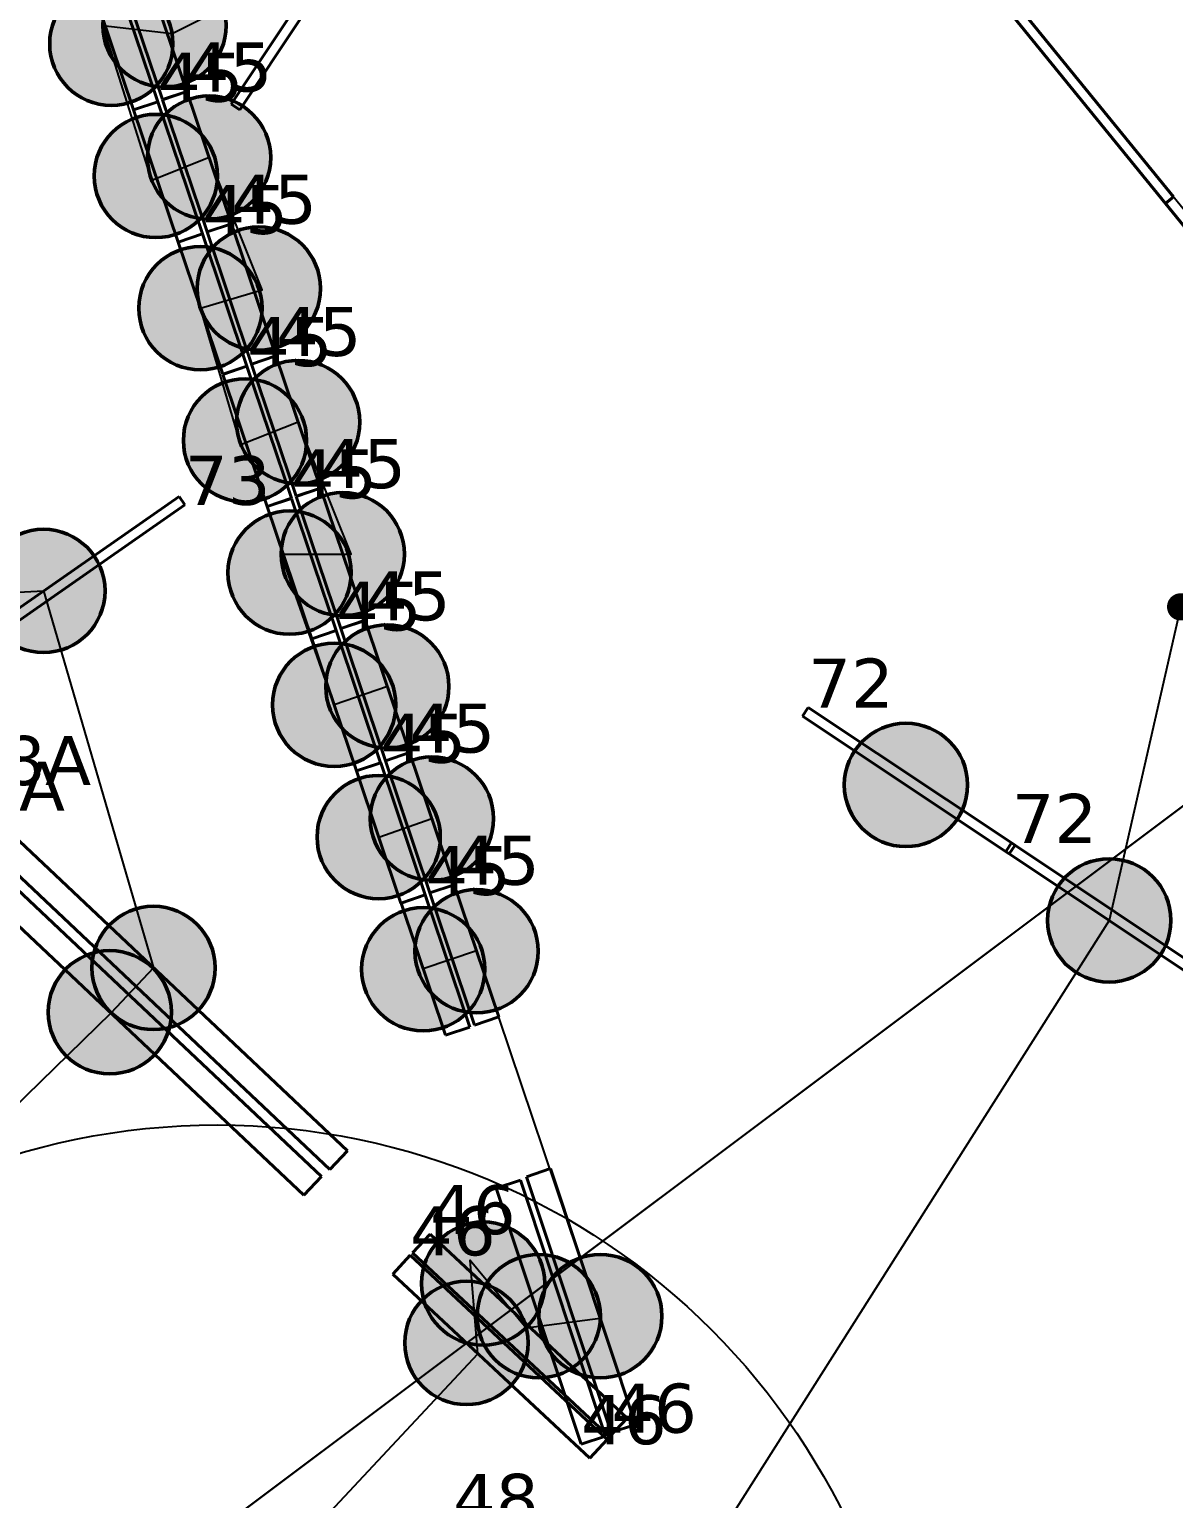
# Model space of a CAD drawing. Header units: millimetres. Extents: x -243740 to 150609, y -473655 to -165121.
# Drawn here: x 37290 to 41492, y -352159 to -346765 of the extents above; entities that cross this region are included whole.
import ezdxf
from ezdxf import colors
from ezdxf.entities.mleader import LeaderData, LeaderLine
from ezdxf.math import Vec2, Vec3

# ---------------------------------------------------------------- set-up
doc = ezdxf.new("R2010")
doc.units = ezdxf.units.MM
for name, color, linetype in [('_Гр.ЩД-1C.10.4.I7.8', 6, 'Continuous'), ('_Гр.ЩД-1C.10.4.I8.1', 6, 'Continuous'), ('_Гр.ЩД-1C.10.4.I8.2', 6, 'Continuous')]:
    doc.layers.add(name, color=color, linetype=linetype)
for name, color, linetype, lineweight in [('_освещение_dali', 3, 'Continuous', 50), ('DLX_FL1_LUM 122', 1, 'Continuous', 40), ('DLX_LUM 14', 5, 'Continuous', 40), ('DLX_LUM 3', 5, 'Continuous', 40), ('DLX_LUM 5', 5, 'Continuous', 40), ('DLX_LUM 6', 5, 'Continuous', 40), ('DLX_LUM 9', 5, 'Continuous', 40)]:
    doc.layers.add(name, color=color, linetype=linetype, lineweight=lineweight)
doc.styles.add('ISOCPEUR', font='isocpeur.ttf')
doc.styles.add('TableTextStyle', font='')
doc.styles.get('TableTextStyle').set_extended_font_data('VERDANA.TTF')
doc.linetypes.add('Truba', pattern='A,3e-05,[4,MSH_7,S=1,R=0,X=0,Y=0],-3.022072', length=3.022102)

# ---------------------------------------------------------------- blocks, each defined once
blk = doc.blocks.new('A$Caabd1818')
at = {"layer": 'DLX_FL1_LUM 122'}
for points in [[(33064.2, 47982.8, 0), (34488.8, 46639.5, 0)], [(34488.8, 46639.5, 0), (33064.2, 47982.8, 0)], [(34488.8, 46639.5, 0), (33064.2, 47982.8, 0)], [(33064.2, 47982.8, 0), (34488.8, 46639.5, 0)], [(34424.3, 46571.1, 0), (32999.8, 47914.4, 0)], [(32999.8, 47914.4, 0), (34424.3, 46571.1, 0)], [(32999.8, 47914.4, 0), (34424.3, 46571.1, 0)], [(34424.3, 46571.1, 0), (32999.8, 47914.4, 0)], [(32968.2, 47888.6, 0), (34392.8, 46545.3, 0)], [(34392.8, 46545.3, 0), (32968.2, 47888.6, 0)], [(34392.8, 46545.3, 0), (32968.2, 47888.6, 0)], [(32968.2, 47888.6, 0), (34392.8, 46545.3, 0)], [(34328.3, 46476.9, 0), (32903.7, 47820.2, 0)], [(32903.7, 47820.2, 0), (34328.3, 46476.9, 0)], [(32903.7, 47820.2, 0), (34328.3, 46476.9, 0)], [(34328.3, 46476.9, 0), (32903.7, 47820.2, 0)], [(34488.8, 46639.5, 0), (34424.3, 46571.1, 0)], [(34424.3, 46571.1, 0), (34488.8, 46639.5, 0)], [(34424.3, 46571.1, 0), (34488.8, 46639.5, 0)], [(34488.8, 46639.5, 0), (34424.3, 46571.1, 0)], [(34488.8, 46639.5, 0), (34488.8, 46639.5, 0)], [(34488.8, 46639.5, 0), (34488.8, 46639.5, 0)], [(34392.8, 46545.3, 0), (34328.3, 46476.9, 0)], [(34328.3, 46476.9, 0), (34392.8, 46545.3, 0)], [(34328.3, 46476.9, 0), (34392.8, 46545.3, 0)], [(34392.8, 46545.3, 0), (34328.3, 46476.9, 0)], [(34392.8, 46545.3, 0), (34392.8, 46545.3, 0)], [(34392.8, 46545.3, 0), (34392.8, 46545.3, 0)], [(34424.3, 46571.1, 0), (34424.3, 46571.1, 0)], [(34424.3, 46571.1, 0), (34424.3, 46571.1, 0)], [(34328.3, 46476.9, 0), (34328.3, 46476.9, 0)], [(34328.3, 46476.9, 0), (34328.3, 46476.9, 0)]]:
    blk.add_polyline3d(points, dxfattribs=at)
at = {"layer": 'DLX_LUM 14'}
for points in [[(35998.1, 52013.1, 0), (37522.3, 50141.1, 0)], [(37522.3, 50141.1, 0), (35998.1, 52013.1, 0)], [(37522.3, 50141.1, 0), (35998.1, 52013.1, 0)], [(35998.1, 52013.1, 0), (37522.3, 50141.1, 0)], [(37492.8, 50117.1, 0), (35968.6, 51989.1, 0)], [(35968.6, 51989.1, 0), (37492.8, 50117.1, 0)], [(35968.6, 51989.1, 0), (37492.8, 50117.1, 0)], [(37492.8, 50117.1, 0), (35968.6, 51989.1, 0)], [(37522.3, 50141.1, 0), (37492.8, 50117.1, 0)], [(37492.8, 50117.1, 0), (37522.3, 50141.1, 0)], [(37492.8, 50117.1, 0), (37522.3, 50141.1, 0)], [(37522.3, 50141.1, 0), (37492.8, 50117.1, 0)], [(37492.8, 50117.1, 0), (37492.8, 50117.1, 0)], [(37492.8, 50117.1, 0), (37492.8, 50117.1, 0)], [(37522.3, 50141.1, 0), (37522.3, 50141.1, 0)], [(37522.3, 50141.1, 0), (37522.3, 50141.1, 0)]]:
    blk.add_polyline3d(points, dxfattribs=at)
at = {"layer": 'DLX_LUM 3'}
for points in [[(35145.5, 46544.9, 0), (35234.7, 46574.5, 0)], [(35234.7, 46574.5, 0), (35145.5, 46544.9, 0)], [(35234.7, 46574.5, 0), (35145.5, 46544.9, 0)], [(35145.5, 46544.9, 0), (35234.7, 46574.5, 0)], [(35457.4, 45605.3, 0), (35145.5, 46544.9, 0)], [(35145.5, 46544.9, 0), (35145.5, 46544.9, 0)], [(35145.5, 46544.9, 0), (35457.4, 45605.3, 0)], [(35145.5, 46544.9, 0), (35145.5, 46544.9, 0)], [(35145.5, 46544.9, 0), (35457.4, 45605.3, 0)], [(35457.4, 45605.3, 0), (35145.5, 46544.9, 0)], [(35234.7, 46574.5, 0), (35546.6, 45634.9, 0)], [(35546.6, 45634.9, 0), (35234.7, 46574.5, 0)], [(35234.7, 46574.5, 0), (35234.7, 46574.5, 0)], [(35234.7, 46574.5, 0), (35234.7, 46574.5, 0)], [(35546.6, 45634.9, 0), (35234.7, 46574.5, 0)], [(35234.7, 46574.5, 0), (35546.6, 45634.9, 0)], [(35034.9, 46502.5, 0), (35124.1, 46532.2, 0)], [(35124.1, 46532.2, 0), (35034.9, 46502.5, 0)], [(35124.1, 46532.2, 0), (35034.9, 46502.5, 0)], [(35034.9, 46502.5, 0), (35124.1, 46532.2, 0)], [(35346.8, 45563, 0), (35034.9, 46502.5, 0)], [(35034.9, 46502.5, 0), (35034.9, 46502.5, 0)], [(35034.9, 46502.5, 0), (35346.8, 45563, 0)], [(35034.9, 46502.5, 0), (35034.9, 46502.5, 0)], [(35034.9, 46502.5, 0), (35346.8, 45563, 0)], [(35346.8, 45563, 0), (35034.9, 46502.5, 0)], [(35124.1, 46532.2, 0), (35436.1, 45592.6, 0)], [(35436.1, 45592.6, 0), (35124.1, 46532.2, 0)], [(35124.1, 46532.2, 0), (35124.1, 46532.2, 0)], [(35124.1, 46532.2, 0), (35124.1, 46532.2, 0)], [(35436.1, 45592.6, 0), (35124.1, 46532.2, 0)], [(35124.1, 46532.2, 0), (35436.1, 45592.6, 0)], [(34727.9, 46265.5, 0), (34792.1, 46334.1, 0)], [(34792.1, 46334.1, 0), (34727.9, 46265.5, 0)], [(34792.1, 46334.1, 0), (34727.9, 46265.5, 0)], [(34727.9, 46265.5, 0), (34792.1, 46334.1, 0)], [(34792.1, 46334.1, 0), (34792.1, 46334.1, 0)], [(34792.1, 46334.1, 0), (35515.5, 45658.2, 0)], [(35515.5, 45658.2, 0), (34792.1, 46334.1, 0)], [(34792.1, 46334.1, 0), (34792.1, 46334.1, 0)], [(35515.5, 45658.2, 0), (34792.1, 46334.1, 0)], [(34792.1, 46334.1, 0), (35515.5, 45658.2, 0)], [(34654.6, 46187.6, 0), (34718.8, 46256.3, 0)], [(34718.8, 46256.3, 0), (34654.6, 46187.6, 0)], [(34718.8, 46256.3, 0), (34654.6, 46187.6, 0)], [(34654.6, 46187.6, 0), (34718.8, 46256.3, 0)], [(34718.8, 46256.3, 0), (34718.8, 46256.3, 0)], [(34718.8, 46256.3, 0), (35442.2, 45580.3, 0)], [(35442.2, 45580.3, 0), (34718.8, 46256.3, 0)], [(34718.8, 46256.3, 0), (34718.8, 46256.3, 0)], [(35442.2, 45580.3, 0), (34718.8, 46256.3, 0)], [(34718.8, 46256.3, 0), (35442.2, 45580.3, 0)], [(35451.3, 45589.5, 0), (34727.9, 46265.5, 0)], [(34727.9, 46265.5, 0), (34727.9, 46265.5, 0)], [(34727.9, 46265.5, 0), (35451.3, 45589.5, 0)], [(34727.9, 46265.5, 0), (34727.9, 46265.5, 0)], [(34727.9, 46265.5, 0), (35451.3, 45589.5, 0)], [(35451.3, 45589.5, 0), (34727.9, 46265.5, 0)], [(35378, 45511.6, 0), (34654.6, 46187.6, 0)], [(34654.6, 46187.6, 0), (34654.6, 46187.6, 0)], [(34654.6, 46187.6, 0), (35378, 45511.6, 0)], [(34654.6, 46187.6, 0), (34654.6, 46187.6, 0)], [(34654.6, 46187.6, 0), (35378, 45511.6, 0)], [(35378, 45511.6, 0), (34654.6, 46187.6, 0)], [(35515.5, 45658.2, 0), (35451.3, 45589.5, 0)], [(35451.3, 45589.5, 0), (35515.5, 45658.2, 0)], [(35451.3, 45589.5, 0), (35515.5, 45658.2, 0)], [(35515.5, 45658.2, 0), (35451.3, 45589.5, 0)], [(35546.6, 45634.9, 0), (35457.4, 45605.3, 0)], [(35457.4, 45605.3, 0), (35546.6, 45634.9, 0)], [(35457.4, 45605.3, 0), (35546.6, 45634.9, 0)], [(35546.6, 45634.9, 0), (35457.4, 45605.3, 0)], [(35515.5, 45658.2, 0), (35515.5, 45658.2, 0)], [(35515.5, 45658.2, 0), (35515.5, 45658.2, 0)], [(35546.6, 45634.9, 0), (35546.6, 45634.9, 0)], [(35546.6, 45634.9, 0), (35546.6, 45634.9, 0)], [(35436.1, 45592.6, 0), (35346.8, 45563, 0)], [(35346.8, 45563, 0), (35436.1, 45592.6, 0)], [(35346.8, 45563, 0), (35436.1, 45592.6, 0)], [(35436.1, 45592.6, 0), (35346.8, 45563, 0)], [(35442.2, 45580.3, 0), (35378, 45511.6, 0)], [(35378, 45511.6, 0), (35442.2, 45580.3, 0)], [(35378, 45511.6, 0), (35442.2, 45580.3, 0)], [(35442.2, 45580.3, 0), (35378, 45511.6, 0)], [(35436.1, 45592.6, 0), (35436.1, 45592.6, 0)], [(35436.1, 45592.6, 0), (35436.1, 45592.6, 0)], [(35442.2, 45580.3, 0), (35442.2, 45580.3, 0)], [(35442.2, 45580.3, 0), (35442.2, 45580.3, 0)], [(35451.3, 45589.5, 0), (35451.3, 45589.5, 0)], [(35451.3, 45589.5, 0), (35451.3, 45589.5, 0)], [(35457.4, 45605.3, 0), (35457.4, 45605.3, 0)], [(35457.4, 45605.3, 0), (35457.4, 45605.3, 0)], [(35346.8, 45563, 0), (35346.8, 45563, 0)], [(35346.8, 45563, 0), (35346.8, 45563, 0)], [(35378, 45511.6, 0), (35378, 45511.6, 0)], [(35378, 45511.6, 0), (35378, 45511.6, 0)]]:
    blk.add_polyline3d(points, dxfattribs=at)
at = {"layer": 'DLX_LUM 5'}
for points in [[(33628.6, 50976.1, 0), (33792.2, 50490.9, 0)], [(33792.2, 50490.9, 0), (33628.6, 50976.1, 0)], [(33792.2, 50490.9, 0), (33628.6, 50976.1, 0)], [(33628.6, 50976.1, 0), (33792.2, 50490.9, 0)], [(33809.5, 50498.4, 0), (33645.8, 50983.6, 0)], [(33645.8, 50983.6, 0), (33809.5, 50498.4, 0)], [(33645.8, 50983.6, 0), (33809.5, 50498.4, 0)], [(33809.5, 50498.4, 0), (33645.8, 50983.6, 0)], [(33734.9, 51013.6, 0), (33898.5, 50528.4, 0)], [(33898.5, 50528.4, 0), (33734.9, 51013.6, 0)], [(33898.5, 50528.4, 0), (33734.9, 51013.6, 0)], [(33734.9, 51013.6, 0), (33898.5, 50528.4, 0)], [(33703.2, 50460.9, 0), (33539.6, 50946.1, 0)], [(33539.6, 50946.1, 0), (33703.2, 50460.9, 0)], [(33539.6, 50946.1, 0), (33703.2, 50460.9, 0)], [(33703.2, 50460.9, 0), (33539.6, 50946.1, 0)], [(33792.2, 50490.9, 0), (33703.2, 50460.9, 0)], [(33703.2, 50460.9, 0), (33792.2, 50490.9, 0)], [(33703.2, 50460.9, 0), (33792.2, 50490.9, 0)], [(33792.2, 50490.9, 0), (33703.2, 50460.9, 0)], [(33703.2, 50460.8, 0), (33792.3, 50490.8, 0)], [(33792.3, 50490.8, 0), (33703.2, 50460.8, 0)], [(33792.3, 50490.8, 0), (33703.2, 50460.8, 0)], [(33703.2, 50460.8, 0), (33792.3, 50490.8, 0)], [(33792.2, 50490.9, 0), (33792.2, 50490.9, 0)], [(33792.2, 50490.9, 0), (33792.2, 50490.9, 0)], [(33792.3, 50490.8, 0), (33792.3, 50490.8, 0)], [(33792.3, 50490.8, 0), (33955.9, 50005.6, 0)], [(33955.9, 50005.6, 0), (33792.3, 50490.8, 0)], [(33792.3, 50490.8, 0), (33792.3, 50490.8, 0)], [(33955.9, 50005.6, 0), (33792.3, 50490.8, 0)], [(33792.3, 50490.8, 0), (33955.9, 50005.6, 0)], [(33898.5, 50528.4, 0), (33809.5, 50498.4, 0)], [(33809.5, 50498.4, 0), (33898.5, 50528.4, 0)], [(33809.5, 50498.4, 0), (33898.5, 50528.4, 0)], [(33898.5, 50528.4, 0), (33809.5, 50498.4, 0)], [(33809.5, 50498.2, 0), (33898.6, 50528.3, 0)], [(33898.6, 50528.3, 0), (33809.5, 50498.2, 0)], [(33898.6, 50528.3, 0), (33809.5, 50498.2, 0)], [(33809.5, 50498.2, 0), (33898.6, 50528.3, 0)], [(33809.5, 50498.4, 0), (33809.5, 50498.4, 0)], [(33809.5, 50498.4, 0), (33809.5, 50498.4, 0)], [(33973.1, 50013.1, 0), (33809.5, 50498.2, 0)], [(33809.5, 50498.2, 0), (33809.5, 50498.2, 0)], [(33809.5, 50498.2, 0), (33973.1, 50013.1, 0)], [(33809.5, 50498.2, 0), (33809.5, 50498.2, 0)], [(33809.5, 50498.2, 0), (33973.1, 50013.1, 0)], [(33973.1, 50013.1, 0), (33809.5, 50498.2, 0)], [(33898.5, 50528.4, 0), (33898.5, 50528.4, 0)], [(33898.5, 50528.4, 0), (33898.5, 50528.4, 0)], [(33898.6, 50528.3, 0), (33898.6, 50528.3, 0)], [(33898.6, 50528.3, 0), (34062.2, 50043.1, 0)], [(34062.2, 50043.1, 0), (33898.6, 50528.3, 0)], [(33898.6, 50528.3, 0), (33898.6, 50528.3, 0)], [(34062.2, 50043.1, 0), (33898.6, 50528.3, 0)], [(33898.6, 50528.3, 0), (34062.2, 50043.1, 0)], [(33703.2, 50460.9, 0), (33703.2, 50460.9, 0)], [(33703.2, 50460.9, 0), (33703.2, 50460.9, 0)], [(33866.8, 49975.6, 0), (33703.2, 50460.8, 0)], [(33703.2, 50460.8, 0), (33703.2, 50460.8, 0)], [(33703.2, 50460.8, 0), (33866.8, 49975.6, 0)], [(33703.2, 50460.8, 0), (33703.2, 50460.8, 0)], [(33703.2, 50460.8, 0), (33866.8, 49975.6, 0)], [(33866.8, 49975.6, 0), (33703.2, 50460.8, 0)], [(33955.9, 50005.6, 0), (33866.8, 49975.6, 0)], [(33866.8, 49975.6, 0), (33955.9, 50005.6, 0)], [(33866.8, 49975.6, 0), (33955.9, 50005.6, 0)], [(33955.9, 50005.6, 0), (33866.8, 49975.6, 0)], [(33866.9, 49975.4, 0), (33956, 50005.5, 0)], [(33956, 50005.5, 0), (33866.9, 49975.4, 0)], [(33956, 50005.5, 0), (33866.9, 49975.4, 0)], [(33866.9, 49975.4, 0), (33956, 50005.5, 0)], [(33955.9, 50005.6, 0), (33955.9, 50005.6, 0)], [(33955.9, 50005.6, 0), (33955.9, 50005.6, 0)], [(33956, 50005.5, 0), (33956, 50005.5, 0)], [(33956, 50005.5, 0), (34119.6, 49520.3, 0)], [(34119.6, 49520.3, 0), (33956, 50005.5, 0)], [(33956, 50005.5, 0), (33956, 50005.5, 0)], [(34119.6, 49520.3, 0), (33956, 50005.5, 0)], [(33956, 50005.5, 0), (34119.6, 49520.3, 0)], [(34062.2, 50043.1, 0), (33973.1, 50013.1, 0)], [(33973.1, 50013.1, 0), (34062.2, 50043.1, 0)], [(33973.1, 50013.1, 0), (34062.2, 50043.1, 0)], [(34062.2, 50043.1, 0), (33973.1, 50013.1, 0)], [(33973.1, 50013.1, 0), (33973.1, 50013.1, 0)], [(33973.1, 50013.1, 0), (33973.1, 50013.1, 0)], [(33973.2, 50012.9, 0), (34062.3, 50043, 0)], [(34062.3, 50043, 0), (33973.2, 50012.9, 0)], [(34062.3, 50043, 0), (33973.2, 50012.9, 0)], [(33973.2, 50012.9, 0), (34062.3, 50043, 0)], [(34136.8, 49527.8, 0), (33973.2, 50012.9, 0)], [(33973.2, 50012.9, 0), (33973.2, 50012.9, 0)], [(33973.2, 50012.9, 0), (34136.8, 49527.8, 0)], [(33973.2, 50012.9, 0), (33973.2, 50012.9, 0)], [(33973.2, 50012.9, 0), (34136.8, 49527.8, 0)], [(34136.8, 49527.8, 0), (33973.2, 50012.9, 0)], [(34062.2, 50043.1, 0), (34062.2, 50043.1, 0)], [(34062.2, 50043.1, 0), (34062.2, 50043.1, 0)], [(34062.3, 50043, 0), (34062.3, 50043, 0)], [(34062.3, 50043, 0), (34225.9, 49557.8, 0)], [(34225.9, 49557.8, 0), (34062.3, 50043, 0)], [(34062.3, 50043, 0), (34062.3, 50043, 0)], [(34225.9, 49557.8, 0), (34062.3, 50043, 0)], [(34062.3, 50043, 0), (34225.9, 49557.8, 0)], [(33866.8, 49975.6, 0), (33866.8, 49975.6, 0)], [(33866.8, 49975.6, 0), (33866.8, 49975.6, 0)], [(34030.5, 49490.3, 0), (33866.9, 49975.4, 0)], [(33866.9, 49975.4, 0), (33866.9, 49975.4, 0)], [(33866.9, 49975.4, 0), (34030.5, 49490.3, 0)], [(33866.9, 49975.4, 0), (33866.9, 49975.4, 0)], [(33866.9, 49975.4, 0), (34030.5, 49490.3, 0)], [(34030.5, 49490.3, 0), (33866.9, 49975.4, 0)], [(34119.6, 49520.3, 0), (34030.5, 49490.3, 0)], [(34030.5, 49490.3, 0), (34119.6, 49520.3, 0)], [(34030.5, 49490.3, 0), (34119.6, 49520.3, 0)], [(34119.6, 49520.3, 0), (34030.5, 49490.3, 0)], [(34030.6, 49490.1, 0), (34119.6, 49520.2, 0)], [(34119.6, 49520.2, 0), (34030.6, 49490.1, 0)], [(34119.6, 49520.2, 0), (34030.6, 49490.1, 0)], [(34030.6, 49490.1, 0), (34119.6, 49520.2, 0)], [(34119.6, 49520.3, 0), (34119.6, 49520.3, 0)], [(34119.6, 49520.3, 0), (34119.6, 49520.3, 0)], [(34119.6, 49520.2, 0), (34119.6, 49520.2, 0)], [(34119.6, 49520.2, 0), (34283.2, 49035, 0)], [(34283.2, 49035, 0), (34119.6, 49520.2, 0)], [(34119.6, 49520.2, 0), (34119.6, 49520.2, 0)], [(34283.2, 49035, 0), (34119.6, 49520.2, 0)], [(34119.6, 49520.2, 0), (34283.2, 49035, 0)], [(34225.9, 49557.8, 0), (34136.8, 49527.8, 0)], [(34136.8, 49527.8, 0), (34225.9, 49557.8, 0)], [(34136.8, 49527.8, 0), (34225.9, 49557.8, 0)], [(34225.9, 49557.8, 0), (34136.8, 49527.8, 0)], [(34136.8, 49527.6, 0), (34225.9, 49557.7, 0)], [(34225.9, 49557.7, 0), (34136.8, 49527.6, 0)], [(34225.9, 49557.7, 0), (34136.8, 49527.6, 0)], [(34136.8, 49527.6, 0), (34225.9, 49557.7, 0)], [(34136.8, 49527.8, 0), (34136.8, 49527.8, 0)], [(34136.8, 49527.8, 0), (34136.8, 49527.8, 0)], [(34300.4, 49042.5, 0), (34136.8, 49527.6, 0)], [(34136.8, 49527.6, 0), (34136.8, 49527.6, 0)], [(34136.8, 49527.6, 0), (34300.4, 49042.5, 0)], [(34136.8, 49527.6, 0), (34136.8, 49527.6, 0)], [(34136.8, 49527.6, 0), (34300.4, 49042.5, 0)], [(34300.4, 49042.5, 0), (34136.8, 49527.6, 0)], [(34225.9, 49557.8, 0), (34225.9, 49557.8, 0)], [(34225.9, 49557.8, 0), (34225.9, 49557.8, 0)], [(34225.9, 49557.7, 0), (34225.9, 49557.7, 0)], [(34225.9, 49557.7, 0), (34389.5, 49072.5, 0)], [(34389.5, 49072.5, 0), (34225.9, 49557.7, 0)], [(34225.9, 49557.7, 0), (34225.9, 49557.7, 0)], [(34389.5, 49072.5, 0), (34225.9, 49557.7, 0)], [(34225.9, 49557.7, 0), (34389.5, 49072.5, 0)], [(34030.5, 49490.3, 0), (34030.5, 49490.3, 0)], [(34030.5, 49490.3, 0), (34030.5, 49490.3, 0)], [(34194.2, 49005, 0), (34030.6, 49490.1, 0)], [(34030.6, 49490.1, 0), (34030.6, 49490.1, 0)], [(34030.6, 49490.1, 0), (34194.2, 49005, 0)], [(34030.6, 49490.1, 0), (34030.6, 49490.1, 0)], [(34030.6, 49490.1, 0), (34194.2, 49005, 0)], [(34194.2, 49005, 0), (34030.6, 49490.1, 0)], [(34283.2, 49035, 0), (34194.2, 49005, 0)], [(34194.2, 49005, 0), (34283.2, 49035, 0)], [(34194.2, 49005, 0), (34283.2, 49035, 0)], [(34283.2, 49035, 0), (34194.2, 49005, 0)], [(34194.2, 49004.8, 0), (34283.3, 49034.9, 0)], [(34283.3, 49034.9, 0), (34194.2, 49004.8, 0)], [(34283.3, 49034.9, 0), (34194.2, 49004.8, 0)], [(34194.2, 49004.8, 0), (34283.3, 49034.9, 0)], [(34283.2, 49035, 0), (34283.2, 49035, 0)], [(34283.2, 49035, 0), (34283.2, 49035, 0)], [(34283.3, 49034.9, 0), (34283.3, 49034.9, 0)], [(34283.3, 49034.9, 0), (34446.9, 48549.7, 0)], [(34446.9, 48549.7, 0), (34283.3, 49034.9, 0)], [(34283.3, 49034.9, 0), (34283.3, 49034.9, 0)], [(34446.9, 48549.7, 0), (34283.3, 49034.9, 0)], [(34283.3, 49034.9, 0), (34446.9, 48549.7, 0)], [(34389.5, 49072.5, 0), (34300.4, 49042.5, 0)], [(34300.4, 49042.5, 0), (34389.5, 49072.5, 0)], [(34300.4, 49042.5, 0), (34389.5, 49072.5, 0)], [(34389.5, 49072.5, 0), (34300.4, 49042.5, 0)], [(34300.4, 49042.5, 0), (34300.4, 49042.5, 0)], [(34300.4, 49042.5, 0), (34300.4, 49042.5, 0)], [(34300.5, 49042.3, 0), (34389.6, 49072.4, 0)], [(34389.6, 49072.4, 0), (34300.5, 49042.3, 0)], [(34389.6, 49072.4, 0), (34300.5, 49042.3, 0)], [(34300.5, 49042.3, 0), (34389.6, 49072.4, 0)], [(34464.1, 48557.2, 0), (34300.5, 49042.3, 0)], [(34300.5, 49042.3, 0), (34300.5, 49042.3, 0)], [(34300.5, 49042.3, 0), (34464.1, 48557.2, 0)], [(34300.5, 49042.3, 0), (34300.5, 49042.3, 0)], [(34300.5, 49042.3, 0), (34464.1, 48557.2, 0)], [(34464.1, 48557.2, 0), (34300.5, 49042.3, 0)], [(34389.5, 49072.5, 0), (34389.5, 49072.5, 0)], [(34389.5, 49072.5, 0), (34389.5, 49072.5, 0)], [(34389.6, 49072.4, 0), (34389.6, 49072.4, 0)], [(34389.6, 49072.4, 0), (34553.2, 48587.2, 0)], [(34553.2, 48587.2, 0), (34389.6, 49072.4, 0)], [(34389.6, 49072.4, 0), (34389.6, 49072.4, 0)], [(34553.2, 48587.2, 0), (34389.6, 49072.4, 0)], [(34389.6, 49072.4, 0), (34553.2, 48587.2, 0)], [(34194.2, 49005, 0), (34194.2, 49005, 0)], [(34194.2, 49005, 0), (34194.2, 49005, 0)], [(34357.8, 48519.7, 0), (34194.2, 49004.8, 0)], [(34194.2, 49004.8, 0), (34194.2, 49004.8, 0)], [(34194.2, 49004.8, 0), (34357.8, 48519.7, 0)], [(34194.2, 49004.8, 0), (34194.2, 49004.8, 0)], [(34194.2, 49004.8, 0), (34357.8, 48519.7, 0)], [(34357.8, 48519.7, 0), (34194.2, 49004.8, 0)], [(34446.9, 48549.7, 0), (34357.8, 48519.7, 0)], [(34357.8, 48519.7, 0), (34446.9, 48549.7, 0)], [(34357.8, 48519.7, 0), (34446.9, 48549.7, 0)], [(34446.9, 48549.7, 0), (34357.8, 48519.7, 0)], [(34357.9, 48519.5, 0), (34446.9, 48549.6, 0)], [(34446.9, 48549.6, 0), (34357.9, 48519.5, 0)], [(34446.9, 48549.6, 0), (34357.9, 48519.5, 0)], [(34357.9, 48519.5, 0), (34446.9, 48549.6, 0)], [(34446.9, 48549.7, 0), (34446.9, 48549.7, 0)], [(34446.9, 48549.7, 0), (34446.9, 48549.7, 0)], [(34446.9, 48549.6, 0), (34446.9, 48549.6, 0)], [(34446.9, 48549.6, 0), (34610.5, 48064.4, 0)], [(34610.5, 48064.4, 0), (34446.9, 48549.6, 0)], [(34446.9, 48549.6, 0), (34446.9, 48549.6, 0)], [(34610.5, 48064.4, 0), (34446.9, 48549.6, 0)], [(34446.9, 48549.6, 0), (34610.5, 48064.4, 0)], [(34553.2, 48587.2, 0), (34464.1, 48557.2, 0)], [(34464.1, 48557.2, 0), (34553.2, 48587.2, 0)], [(34464.1, 48557.2, 0), (34553.2, 48587.2, 0)], [(34553.2, 48587.2, 0), (34464.1, 48557.2, 0)], [(34464.1, 48557, 0), (34553.2, 48587.1, 0)], [(34553.2, 48587.1, 0), (34464.1, 48557, 0)], [(34553.2, 48587.1, 0), (34464.1, 48557, 0)], [(34464.1, 48557, 0), (34553.2, 48587.1, 0)], [(34464.1, 48557.2, 0), (34464.1, 48557.2, 0)], [(34464.1, 48557.2, 0), (34464.1, 48557.2, 0)], [(34627.8, 48071.9, 0), (34464.1, 48557, 0)], [(34464.1, 48557, 0), (34464.1, 48557, 0)], [(34464.1, 48557, 0), (34627.8, 48071.9, 0)], [(34464.1, 48557, 0), (34464.1, 48557, 0)], [(34464.1, 48557, 0), (34627.8, 48071.9, 0)], [(34627.8, 48071.9, 0), (34464.1, 48557, 0)], [(34553.2, 48587.2, 0), (34553.2, 48587.2, 0)], [(34553.2, 48587.2, 0), (34553.2, 48587.2, 0)], [(34553.2, 48587.1, 0), (34553.2, 48587.1, 0)], [(34553.2, 48587.1, 0), (34716.8, 48101.9, 0)], [(34716.8, 48101.9, 0), (34553.2, 48587.1, 0)], [(34553.2, 48587.1, 0), (34553.2, 48587.1, 0)], [(34716.8, 48101.9, 0), (34553.2, 48587.1, 0)], [(34553.2, 48587.1, 0), (34716.8, 48101.9, 0)], [(34357.8, 48519.7, 0), (34357.8, 48519.7, 0)], [(34357.8, 48519.7, 0), (34357.8, 48519.7, 0)], [(34521.5, 48034.4, 0), (34357.9, 48519.5, 0)], [(34357.9, 48519.5, 0), (34357.9, 48519.5, 0)], [(34357.9, 48519.5, 0), (34521.5, 48034.4, 0)], [(34357.9, 48519.5, 0), (34357.9, 48519.5, 0)], [(34357.9, 48519.5, 0), (34521.5, 48034.4, 0)], [(34521.5, 48034.4, 0), (34357.9, 48519.5, 0)], [(34610.5, 48064.4, 0), (34521.5, 48034.4, 0)], [(34521.5, 48034.4, 0), (34610.5, 48064.4, 0)], [(34521.5, 48034.4, 0), (34610.5, 48064.4, 0)], [(34610.5, 48064.4, 0), (34521.5, 48034.4, 0)], [(34521.5, 48034.2, 0), (34610.6, 48064.3, 0)], [(34610.6, 48064.3, 0), (34521.5, 48034.2, 0)], [(34610.6, 48064.3, 0), (34521.5, 48034.2, 0)], [(34521.5, 48034.2, 0), (34610.6, 48064.3, 0)], [(34610.5, 48064.4, 0), (34610.5, 48064.4, 0)], [(34610.5, 48064.4, 0), (34610.5, 48064.4, 0)], [(34610.6, 48064.3, 0), (34610.6, 48064.3, 0)], [(34610.6, 48064.3, 0), (34774.2, 47579.1, 0)], [(34774.2, 47579.1, 0), (34610.6, 48064.3, 0)], [(34610.6, 48064.3, 0), (34610.6, 48064.3, 0)], [(34774.2, 47579.1, 0), (34610.6, 48064.3, 0)], [(34610.6, 48064.3, 0), (34774.2, 47579.1, 0)], [(34716.8, 48101.9, 0), (34627.8, 48071.9, 0)], [(34627.8, 48071.9, 0), (34716.8, 48101.9, 0)], [(34627.8, 48071.9, 0), (34716.8, 48101.9, 0)], [(34716.8, 48101.9, 0), (34627.8, 48071.9, 0)], [(34627.8, 48071.7, 0), (34716.9, 48101.8, 0)], [(34716.9, 48101.8, 0), (34627.8, 48071.7, 0)], [(34716.9, 48101.8, 0), (34627.8, 48071.7, 0)], [(34627.8, 48071.7, 0), (34716.9, 48101.8, 0)], [(34627.8, 48071.9, 0), (34627.8, 48071.9, 0)], [(34627.8, 48071.9, 0), (34627.8, 48071.9, 0)], [(34791.4, 47586.6, 0), (34627.8, 48071.7, 0)], [(34627.8, 48071.7, 0), (34627.8, 48071.7, 0)], [(34627.8, 48071.7, 0), (34791.4, 47586.6, 0)], [(34627.8, 48071.7, 0), (34627.8, 48071.7, 0)], [(34627.8, 48071.7, 0), (34791.4, 47586.6, 0)], [(34791.4, 47586.6, 0), (34627.8, 48071.7, 0)], [(34716.8, 48101.9, 0), (34716.8, 48101.9, 0)], [(34716.8, 48101.9, 0), (34716.8, 48101.9, 0)], [(34716.9, 48101.8, 0), (34716.9, 48101.8, 0)], [(34716.9, 48101.8, 0), (34880.5, 47616.6, 0)], [(34880.5, 47616.6, 0), (34716.9, 48101.8, 0)], [(34716.9, 48101.8, 0), (34716.9, 48101.8, 0)], [(34880.5, 47616.6, 0), (34716.9, 48101.8, 0)], [(34716.9, 48101.8, 0), (34880.5, 47616.6, 0)], [(34521.5, 48034.4, 0), (34521.5, 48034.4, 0)], [(34521.5, 48034.4, 0), (34521.5, 48034.4, 0)], [(34685.1, 47549.1, 0), (34521.5, 48034.2, 0)], [(34521.5, 48034.2, 0), (34521.5, 48034.2, 0)], [(34521.5, 48034.2, 0), (34685.1, 47549.1, 0)], [(34521.5, 48034.2, 0), (34521.5, 48034.2, 0)], [(34521.5, 48034.2, 0), (34685.1, 47549.1, 0)], [(34685.1, 47549.1, 0), (34521.5, 48034.2, 0)], [(34774.2, 47579.1, 0), (34685.1, 47549.1, 0)], [(34685.1, 47549.1, 0), (34774.2, 47579.1, 0)], [(34685.1, 47549.1, 0), (34774.2, 47579.1, 0)], [(34774.2, 47579.1, 0), (34685.1, 47549.1, 0)], [(34685.2, 47548.9, 0), (34774.2, 47579, 0)], [(34774.2, 47579, 0), (34685.2, 47548.9, 0)], [(34774.2, 47579, 0), (34685.2, 47548.9, 0)], [(34685.2, 47548.9, 0), (34774.2, 47579, 0)], [(34774.2, 47579.1, 0), (34774.2, 47579.1, 0)], [(34774.2, 47579.1, 0), (34774.2, 47579.1, 0)], [(34774.2, 47579, 0), (34774.2, 47579, 0)], [(34774.2, 47579, 0), (34937.8, 47093.8, 0)], [(34937.8, 47093.8, 0), (34774.2, 47579, 0)], [(34774.2, 47579, 0), (34774.2, 47579, 0)], [(34937.8, 47093.8, 0), (34774.2, 47579, 0)], [(34774.2, 47579, 0), (34937.8, 47093.8, 0)], [(34880.5, 47616.6, 0), (34791.4, 47586.6, 0)], [(34791.4, 47586.6, 0), (34880.5, 47616.6, 0)], [(34791.4, 47586.6, 0), (34880.5, 47616.6, 0)], [(34880.5, 47616.6, 0), (34791.4, 47586.6, 0)], [(34791.4, 47586.4, 0), (34880.5, 47616.4, 0)], [(34880.5, 47616.4, 0), (34791.4, 47586.4, 0)], [(34880.5, 47616.4, 0), (34791.4, 47586.4, 0)], [(34791.4, 47586.4, 0), (34880.5, 47616.4, 0)], [(34791.4, 47586.6, 0), (34791.4, 47586.6, 0)], [(34791.4, 47586.6, 0), (34791.4, 47586.6, 0)], [(34955.1, 47101.2, 0), (34791.4, 47586.4, 0)], [(34791.4, 47586.4, 0), (34791.4, 47586.4, 0)], [(34791.4, 47586.4, 0), (34955.1, 47101.2, 0)], [(34791.4, 47586.4, 0), (34791.4, 47586.4, 0)], [(34791.4, 47586.4, 0), (34955.1, 47101.2, 0)], [(34955.1, 47101.2, 0), (34791.4, 47586.4, 0)], [(34880.5, 47616.6, 0), (34880.5, 47616.6, 0)], [(34880.5, 47616.6, 0), (34880.5, 47616.6, 0)], [(34880.5, 47616.4, 0), (34880.5, 47616.4, 0)], [(34880.5, 47616.4, 0), (35044.1, 47131.3, 0)], [(35044.1, 47131.3, 0), (34880.5, 47616.4, 0)], [(34880.5, 47616.4, 0), (34880.5, 47616.4, 0)], [(35044.1, 47131.3, 0), (34880.5, 47616.4, 0)], [(34880.5, 47616.4, 0), (35044.1, 47131.3, 0)], [(34685.1, 47549.1, 0), (34685.1, 47549.1, 0)], [(34685.1, 47549.1, 0), (34685.1, 47549.1, 0)], [(34848.8, 47063.8, 0), (34685.2, 47548.9, 0)], [(34685.2, 47548.9, 0), (34685.2, 47548.9, 0)], [(34685.2, 47548.9, 0), (34848.8, 47063.8, 0)], [(34685.2, 47548.9, 0), (34685.2, 47548.9, 0)], [(34685.2, 47548.9, 0), (34848.8, 47063.8, 0)], [(34848.8, 47063.8, 0), (34685.2, 47548.9, 0)], [(34937.8, 47093.8, 0), (34848.8, 47063.8, 0)], [(34848.8, 47063.8, 0), (34937.8, 47093.8, 0)], [(34848.8, 47063.8, 0), (34937.8, 47093.8, 0)], [(34937.8, 47093.8, 0), (34848.8, 47063.8, 0)], [(34937.8, 47093.8, 0), (34937.8, 47093.8, 0)], [(34937.8, 47093.8, 0), (34937.8, 47093.8, 0)], [(35044.1, 47131.3, 0), (34955.1, 47101.2, 0)], [(34955.1, 47101.2, 0), (35044.1, 47131.3, 0)], [(34955.1, 47101.2, 0), (35044.1, 47131.3, 0)], [(35044.1, 47131.3, 0), (34955.1, 47101.2, 0)], [(34955.1, 47101.2, 0), (34955.1, 47101.2, 0)], [(34955.1, 47101.2, 0), (34955.1, 47101.2, 0)], [(35044.1, 47131.3, 0), (35044.1, 47131.3, 0)], [(35044.1, 47131.3, 0), (35044.1, 47131.3, 0)], [(34848.8, 47063.8, 0), (34848.8, 47063.8, 0)], [(34848.8, 47063.8, 0), (34848.8, 47063.8, 0)]]:
    blk.add_polyline3d(points, dxfattribs=at)
at = {"layer": 'DLX_LUM 6'}
for points in [[(34061.9, 50481.7, 0), (34734.3, 51492.5, 0)], [(34734.3, 51492.5, 0), (34061.9, 50481.7, 0)], [(34734.3, 51492.5, 0), (34061.9, 50481.7, 0)], [(34061.9, 50481.7, 0), (34734.3, 51492.5, 0)], [(34765.9, 51471.4, 0), (34093.5, 50460.6, 0)], [(34093.5, 50460.6, 0), (34765.9, 51471.4, 0)], [(34093.5, 50460.6, 0), (34765.9, 51471.4, 0)], [(34765.9, 51471.4, 0), (34093.5, 50460.6, 0)], [(34093.5, 50460.6, 0), (34061.9, 50481.7, 0)], [(34061.9, 50481.7, 0), (34061.9, 50481.7, 0)], [(34061.9, 50481.7, 0), (34093.5, 50460.6, 0)], [(34061.9, 50481.7, 0), (34061.9, 50481.7, 0)], [(34061.9, 50481.7, 0), (34093.5, 50460.6, 0)], [(34093.5, 50460.6, 0), (34061.9, 50481.7, 0)], [(34093.5, 50460.6, 0), (34093.5, 50460.6, 0)], [(34093.5, 50460.6, 0), (34093.5, 50460.6, 0)], [(32874.3, 48347.9, 0), (33870.2, 49042.3, 0)], [(33870.2, 49042.3, 0), (32874.3, 48347.9, 0)], [(33870.2, 49042.3, 0), (32874.3, 48347.9, 0)], [(32874.3, 48347.9, 0), (33870.2, 49042.3, 0)], [(33870.2, 49042.3, 0), (33870.2, 49042.3, 0)], [(33870.2, 49042.3, 0), (33891.9, 49011.1, 0)], [(33891.9, 49011.1, 0), (33870.2, 49042.3, 0)], [(33870.2, 49042.3, 0), (33870.2, 49042.3, 0)], [(33891.9, 49011.1, 0), (33870.2, 49042.3, 0)], [(33870.2, 49042.3, 0), (33891.9, 49011.1, 0)], [(33891.9, 49011.1, 0), (32896.1, 48316.8, 0)], [(32896.1, 48316.8, 0), (33891.9, 49011.1, 0)], [(32896.1, 48316.8, 0), (33891.9, 49011.1, 0)], [(33891.9, 49011.1, 0), (32896.1, 48316.8, 0)], [(33891.9, 49011.1, 0), (33891.9, 49011.1, 0)], [(33891.9, 49011.1, 0), (33891.9, 49011.1, 0)]]:
    blk.add_polyline3d(points, dxfattribs=at)
at = {"layer": 'DLX_LUM 9'}
for points in [[(37492.8, 50117.1, 0), (37522.3, 50141.1, 0)], [(37522.3, 50141.1, 0), (37492.8, 50117.1, 0)], [(37522.3, 50141.1, 0), (37492.8, 50117.1, 0)], [(37492.8, 50117.1, 0), (37522.3, 50141.1, 0)], [(38068.6, 49409.9, 0), (37492.8, 50117.1, 0)], [(37492.8, 50117.1, 0), (37492.8, 50117.1, 0)], [(37492.8, 50117.1, 0), (38068.6, 49409.9, 0)], [(37492.8, 50117.1, 0), (37492.8, 50117.1, 0)], [(37492.8, 50117.1, 0), (38068.6, 49409.9, 0)], [(38068.6, 49409.9, 0), (37492.8, 50117.1, 0)], [(36159.5, 48235.3, 0), (36180.5, 48267, 0)], [(36180.5, 48267, 0), (36159.5, 48235.3, 0)], [(36180.5, 48267, 0), (36159.5, 48235.3, 0)], [(36159.5, 48235.3, 0), (36180.5, 48267, 0)], [(36918.8, 47730.2, 0), (36159.5, 48235.3, 0)], [(36159.5, 48235.3, 0), (36159.5, 48235.3, 0)], [(36159.5, 48235.3, 0), (36918.8, 47730.2, 0)], [(36159.5, 48235.3, 0), (36159.5, 48235.3, 0)], [(36159.5, 48235.3, 0), (36918.8, 47730.2, 0)], [(36918.8, 47730.2, 0), (36159.5, 48235.3, 0)], [(36180.5, 48267, 0), (36180.5, 48267, 0)], [(36180.5, 48267, 0), (36939.9, 47761.9, 0)], [(36939.9, 47761.9, 0), (36180.5, 48267, 0)], [(36180.5, 48267, 0), (36180.5, 48267, 0)], [(36939.9, 47761.9, 0), (36180.5, 48267, 0)], [(36180.5, 48267, 0), (36939.9, 47761.9, 0)], [(36906.4, 47738.5, 0), (36927.5, 47770.1, 0)], [(36927.5, 47770.1, 0), (36906.4, 47738.5, 0)], [(36927.5, 47770.1, 0), (36906.4, 47738.5, 0)], [(36906.4, 47738.5, 0), (36927.5, 47770.1, 0)], [(37665.2, 47232.6, 0), (36906.4, 47738.5, 0)], [(36906.4, 47738.5, 0), (36906.4, 47738.5, 0)], [(36906.4, 47738.5, 0), (37665.2, 47232.6, 0)], [(36906.4, 47738.5, 0), (36906.4, 47738.5, 0)], [(36906.4, 47738.5, 0), (37665.2, 47232.6, 0)], [(37665.2, 47232.6, 0), (36906.4, 47738.5, 0)], [(36939.9, 47761.9, 0), (36918.8, 47730.2, 0)], [(36918.8, 47730.2, 0), (36939.9, 47761.9, 0)], [(36918.8, 47730.2, 0), (36939.9, 47761.9, 0)], [(36939.9, 47761.9, 0), (36918.8, 47730.2, 0)], [(36918.8, 47730.2, 0), (36918.8, 47730.2, 0)], [(36918.8, 47730.2, 0), (36918.8, 47730.2, 0)], [(36927.5, 47770.1, 0), (36927.5, 47770.1, 0)], [(36927.5, 47770.1, 0), (37686.3, 47264.2, 0)], [(37686.3, 47264.2, 0), (36927.5, 47770.1, 0)], [(36927.5, 47770.1, 0), (36927.5, 47770.1, 0)], [(37686.3, 47264.2, 0), (36927.5, 47770.1, 0)], [(36927.5, 47770.1, 0), (37686.3, 47264.2, 0)], [(36939.9, 47761.9, 0), (36939.9, 47761.9, 0)], [(36939.9, 47761.9, 0), (36939.9, 47761.9, 0)]]:
    blk.add_polyline3d(points, dxfattribs=at)
blk = doc.blocks.new('A$Cab2378fa')
at = {"lineweight": 25, "true_color": 0xfff5f5}
h = blk.add_hatch(color=7, dxfattribs=at)
h.dxf.hatch_style = 1
h.paths.add_polyline_path([(0, 0), (-141.6, -170.3, 0.174923), (3, -222.4, 0.197808), (162.3, -156.8)])
h.paths.add_polyline_path([(-163.2, 157.6), (0, 0), (147.8, 177.8, 0.175398), (3, 230.2, 0.209014)])
at = {"lineweight": 25}
h = blk.add_hatch(color=0, dxfattribs=at)
h.paths.add_polyline_path([(162.3, -156.8, 0.442338), (147.8, 177.8), (0, 0)])
h.paths.add_polyline_path([(-141.6, -170.3), (0, 0), (-163.2, 157.6, 0.430096)])
blk.add_circle((3, 3.9), 226.3)
blk = doc.blocks.new('_Dot')
at = {"color": 0, "linetype": 'ByBlock', "lineweight": -2}
blk.add_line((-0.5, 0), (-1, 0), dxfattribs=at)
at = {"color": 0, "linetype": 'ByBlock', "const_width": 0.5}
blk.add_lwpolyline([(-0.25, 0, 1), (0.25, 0, 1)], format="xyb", close=True, dxfattribs=at)

msp = doc.modelspace()

# ---------------------------------------------------------------- linework, layer by layer
at = {"layer": '_Гр.ЩД-1C.10.4.I7.8', "ltscale": 100}
msp.add_lwpolyline([(52967.2, -340198.3), (49200.3, -342760.3), (46855.3, -343322.3), (46673, -343456.4), (44674.2, -343906.3), (44165.1, -344668.4), (45267.1, -345856.1), (46097.2, -344311.2), (46167.8, -344181.7), (47773.8, -344921.2), (47633.6, -344968.7), (47344.4, -345011.1), (47344.4, -345254.9), (27798, -359904), (34501.4, -385200.1)], dxfattribs=at)
at = {"layer": '_Гр.ЩД-1C.10.4.I8.1', "ltscale": 100}
msp.add_lwpolyline([(41768.5, -336710.2), (42716, -339610), (42983.1, -340472.4), (40518.1, -339265.8), (39907.1, -339934.1), (39754.4, -340101.1), (41506.8, -341032.6), (41390.9, -341204.6), (39863, -342325.3), (43959.7, -347791.5), (27798, -359904), (34553, -385186.3)], dxfattribs=at)
at = {"layer": '_Гр.ЩД-1C.10.4.I8.2', "ltscale": 100}
for points in [[(37048.8, -341613.4), (36697.9, -343549.8), (38512.7, -344754.6), (40749.4, -346468.7), (41779.9, -347734.3), (41255.5, -350036.2), (39180, -353306)], [(37959.5, -352673.7), (38937.6, -351627), (38909.1, -351283.3), (39114.4, -351531.2), (39386.7, -351496.6), (38932, -350147.9), (38736.1, -350214), (38573, -349730.1), (38768.3, -349662.6), (38604.7, -349177.3), (38409.3, -349244.8), (38214.7, -348692), (38472, -348692), (38277.4, -348206.7), (38067.3, -348290.9), (37918.4, -347788.9), (38144.7, -347721.8), (37950.1, -347236.1), (37740, -347320.3), (37560.1, -346750.8), (37814.2, -346780.8), (38399.4, -346487.2)], [(34897.1, -347524.1), (35785.4, -347857.7), (36548, -348867.4), (37341.9, -348826.7), (37746.2, -350210.7), (37589.5, -350376.8), (36087, -351841.4), (36161.2, -349029.9), (35049.4, -349331.4), (34489.4, -350051.2), (36811.1, -353149.1)]]:
    msp.add_lwpolyline(points, dxfattribs=at)
at = {"layer": 'Defpoints', "color": 3, "ltscale": 100}
msp.add_circle((37979.4, -353354.3), 2567.2, dxfattribs=at)

# ---------------------------------------------------------------- block references
at = {"layer": '_освещение_dali', "color": 5, "ltscale": 100}
for p in [(37783.4, -346754.7), (37588.1, -346822.2), (37947.1, -347240), (37751.7, -347307.5), (38129.9, -347720.5), (37915.4, -347792.8), (38274.4, -348210.6), (38079.1, -348278.1), (38438.1, -348695.9), (38242.7, -348763.4), (37339, -348830.6), (38601.7, -349181.2), (38406.4, -349248.7), (40505.9, -349542.9), (38765.4, -349666.5), (38570, -349734), (41252.5, -350040.1), (38929.5, -350153.3), (38733.7, -350219.3), (38953.3, -351373.2), (39157.6, -351492.9), (39383.9, -351492.9), (38892.1, -351591.1)]:
    msp.add_blockref('A$Cab2378fa', p, dxfattribs=at)
at = {"layer": '_освещение_dali', "color": 1, "ltscale": 100}
for p in [(37743.2, -350214.6), (37582.7, -350377.1)]:
    msp.add_blockref('A$Cab2378fa', p, dxfattribs=at)
at = {"layer": 'Defpoints', "linetype": 'Truba', "ltscale": 100}
msp.add_blockref('A$Caabd1818', (3969.7, -397521.8), dxfattribs=at)

# ---------------------------------------------------------------- texts
at = {"layer": '_освещение_dali', "color": 223, "true_color": 0xdd71b5, "style": 'TableTextStyle'}
for s, p in [('45', (37868.3, -346993.5)), ('45', (37762, -347031)), ('45', (38031.9, -347478.8)), ('45', (37925.6, -347516.3)), ('45', (38195.6, -347964.1)), ('45', (38089.3, -348001.6)), ('45', (38359.2, -348449.4)), ('73', (37861.6, -348510.7)), ('45', (38252.9, -348486.9)), ('45', (38522.9, -348934.7)), ('45', (38416.6, -348972.2)), ('72', (40150.2, -349254.8)), ('45', (38686.5, -349420)), ('45', (38580.3, -349457.5)), ('48А', (37033.9, -349539)), ('48А', (36937.9, -349633.2)), ('72', (40897.2, -349751.7)), ('45', (38850.2, -349905.3)), ('45', (38743.9, -349942.8)), ('46', (38761.8, -351187.7)), ('46', (38688.5, -351265.5)), ('46', (39427.1, -351916.5)), ('46', (39316.5, -351958.8)), ('48', (38846, -352247.9))]:
    msp.add_text(s, height=180, dxfattribs=at).set_placement(p)

# ---------------------------------------------------------------- leaders
at = {"layer": '_Гр.ЩД-1C.10.4.I8.2', "ltscale": 100}
ml = msp.add_multileader_mtext('Standard', dxfattribs=at)
ml.set_content('Гр.ЩД-1C.10.4.I8.2', color=256, style='ISOCPEUR')
ml.set_leader_properties()
ml.set_arrow_properties(name='DOT')
ml.build(insert=Vec2(0, 0))
ml.multileader.update_dxf_attribs({"has_dogleg": 0, "text_left_attachment_type": 6, "text_right_attachment_type": 6, "arrow_head_size": 100})
ctx = ml.context
ctx.base_point, ctx.char_height, ctx.arrow_head_size, ctx.landing_gap_size, ctx.plane_origin = Vec3(42155.1, -349770.2), 250, 100, 200, Vec3(126286.1, -221261)
ctx.left_attachment, ctx.right_attachment = 6, 6
notes = []
notes.append((ctx, [(0, (1, 1, 0), (42147.1, -349770.2), (1, 0), 8, [(1, [(41517.7, -348885.3)], 0, [])])]))
ctx.mtext.insert, ctx.mtext.width, ctx.mtext.flow_direction = Vec3(42355.1, -349445.2), 2425, 5
for ctx, leaders in notes:
    for number, flags, end, landing, length, lines in leaders:
        leader = LeaderData()
        leader.index, (leader.has_last_leader_line, leader.has_dogleg_vector, leader.attachment_direction) = number, flags
        leader.last_leader_point, leader.dogleg_vector, leader.dogleg_length = Vec3(end), Vec3(landing), length
        for number, points, colour, breaks in lines:
            line = LeaderLine()
            line.index, line.vertices, line.color, line.breaks = number, Vec3.list(points), colors.encode_raw_color(colour), breaks
            leader.lines.append(line)
        ctx.leaders.append(leader)

doc.saveas('drawing.dxf')
